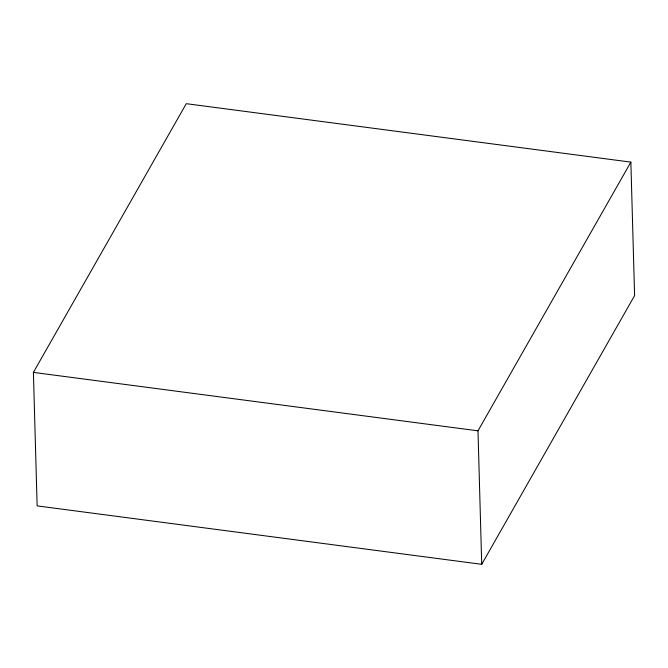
<?xml version="1.0" encoding="UTF-8"?>
<svg xmlns="http://www.w3.org/2000/svg" width="668" height="668" viewBox="0 0 668 668"><rect width="100%" height="100%" fill="white"/><g stroke="black" fill="none" stroke-linecap="round" stroke-linejoin="round"><path stroke-width="1" d="M33.4 372.393L186.28 103.682L630.868 162.115L634.6 295.607L481.72 564.318L37.132 505.885L33.4 372.393L477.987 430.827L630.868 162.115M477.987 430.827L481.72 564.318"/></g></svg>
